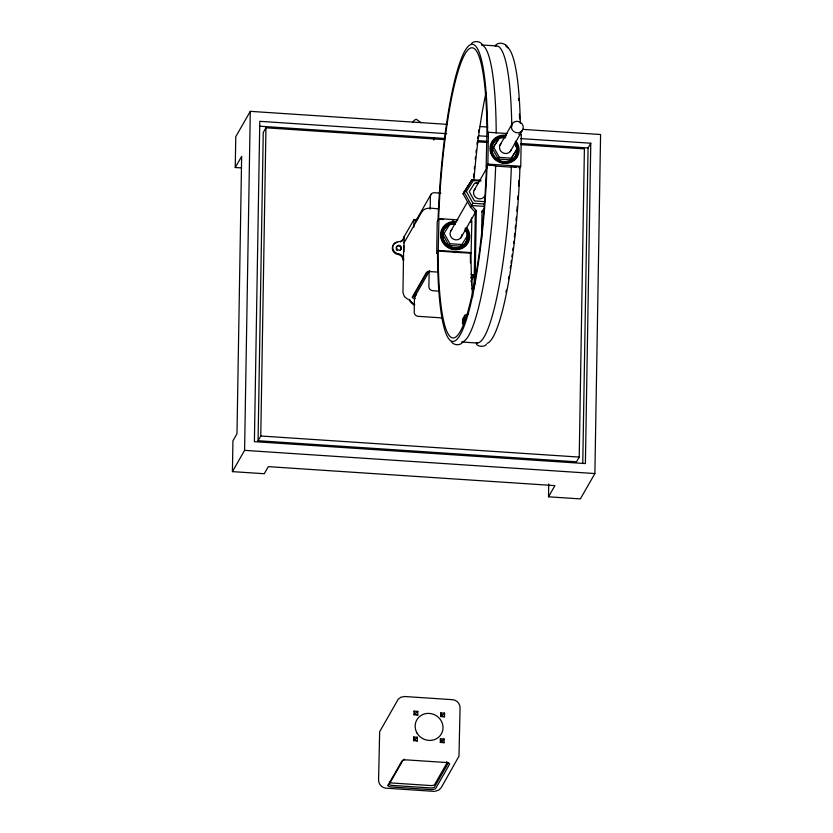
<?xml version="1.0" encoding="UTF-8"?>
<svg xmlns="http://www.w3.org/2000/svg" width="833" height="833" viewBox="0 0 833 833"><rect width="100%" height="100%" fill="white"/><g stroke="black" fill="none" stroke-linecap="round" stroke-linejoin="round"><path stroke-width="1.25" d="M241.622 167.933L235.25 167.516L235.77 136.695L250.296 111.341L447.498 124.388M522.739 129.365L600.583 134.519L594.887 473.55L580.362 498.905L548.51 496.801L554.924 485.618L268.32 466.647L264.259 473.727L232.417 471.624L232.928 440.803L236.988 433.712L241.653 156.333L235.25 167.516M232.417 471.624L244.59 450.361L250.296 111.341M520.979 144.682L584.402 148.878L579.216 457.088L576.509 461.805L258.063 440.73L263.249 132.52L265.956 127.803L444.603 139.621M258.063 440.73L260.771 436.003L265.956 127.803M394.176 243.913A6.362 5.987 29.8 0 0 398.434 254.565A6.268 5.904 29.8 0 1 403.359 260.24L403.401 258.105M403.682 245.433L402.953 292.664L404.442 296.61L407.535 299.172M403.922 251.722L404.172 236.666A6.268 5.904 29.8 0 1 399.069 241.685A6.362 5.987 29.8 0 0 392.697 247.339A6.362 5.987 29.8 0 0 398.861 253.815A6.268 5.904 29.8 0 1 403.547 258.22M413.855 227.138L413.991 219.537L417.166 219.745M413.584 740.652L413.647 737.007L417.406 737.257L417.343 740.901L413.584 740.652L417.406 737.257M414.011 714.776L414.074 711.132L417.843 711.382L417.781 715.026L414.011 714.776L417.843 711.382M430.182 209.156L430.401 196.317A4.04 3.801 29.8 0 1 434.441 192.725L440.865 193.152M433.754 140.09L433.795 137.518M486.472 166.548L486.295 171.161A145.379 22.553 -86.2 0 1 460.212 331.565A145.379 22.553 -86.2 0 1 438.116 255.283L438.96 218.621L457.931 219.87M440.313 742.422L440.376 738.777L444.135 739.027L444.072 742.672L440.313 742.422L444.135 739.027M440.751 716.547L440.813 712.902L444.572 713.152L444.51 716.797L440.751 716.547L444.572 713.152M467.188 315.322L464.731 315.447L464.647 320.309L462.523 324.027L462.607 319.174L464.731 315.447L468.021 314.343M472.738 296.673A145.379 22.553 -86.2 0 1 470.999 257.47L471.842 220.797M471.613 285.594L471.79 275.327A4.04 3.801 29.8 0 0 471.665 274.317M474.06 288.114L475.341 212.248L476.309 210.551L471.54 205.532L464.043 192.09L471.978 179.668L480.985 180.261M475.081 283.845L476.309 210.551M481.568 239.217L482.047 210.926L484.514 208.739M438.627 219.194L438.804 214.591A145.379 22.553 -86.2 0 1 464.887 54.176A145.379 22.553 -86.2 0 1 486.982 130.458L486.139 167.131L487.867 164.101L488.409 132.28L507.38 133.53M519.344 168.724L520.75 166.277L521.291 134.457L518.761 134.29M548.51 496.801L548.728 483.963M582.767 463.106L588.067 147.951L590.774 143.224L520.687 138.59M590.774 143.224L585.391 463.565L254.398 441.657L259.792 121.316L446.696 133.686M438.043 220.224L438.231 215.112A148.868 23.095 -86.2 0 1 464.939 50.844A148.868 23.095 -86.2 0 1 487.565 128.959L487.597 133.697L488.409 132.28M471.634 217.913L470.916 222.401M438.96 218.621L437.221 221.651L436.69 253.471L437.502 252.045L437.533 256.793A148.868 23.095 -86.2 0 0 460.16 334.897A148.868 23.095 -86.2 0 0 486.868 170.64L487.055 165.517L490.366 164.861L495.666 166.09L495.468 171.202A148.868 23.095 -86.2 0 1 462.773 341.801M487.055 343.404A148.868 23.095 -86.2 0 0 519.75 172.816L519.938 167.693L517.595 166.662L511.337 167.131L511.139 172.244A148.868 23.095 -86.2 0 1 476.174 342.873M413.991 219.537L403.745 237.405A6.268 5.904 29.8 0 1 401.631 241.216M416.302 220.016L430.963 194.433M403.661 242.757L404.088 242.018M404.921 241.341L421.717 211.999C425.132 206.397 432.868 208.542 438.064 208.854M403.359 260.24L403.786 259.5M475.341 212.248L470.572 207.24L463.065 193.787L464.043 192.09L466.345 191.465L473.321 180.563L480.714 181.053M443.083 235.01L444.062 233.313L449.862 243.715L461.805 244.506L460.826 246.204L448.883 245.412L443.083 235.01L450.195 223.692L454.974 224.015M514.492 143.349L517.387 148.555L510.275 159.863L498.332 159.082L492.532 148.67L499.644 137.362L505.621 137.757M449.226 225.399L450.195 223.692M499.644 137.362L492.532 148.67M427.464 271.693L413.657 295.798A3.811 1.145 1 0 0 415.386 296.985M450.965 230.72L467.719 201.471M474.164 190.216L487.045 167.714M499.935 145.213L512.18 123.836M415.021 296.204L429.682 270.61M470.572 207.24L472.936 203.273L466.345 191.465M448.883 245.412L449.862 243.715M498.332 159.082L499.311 157.375L493.5 146.972M460.566 238.311L475.383 212.436M510.181 151.679L522.426 130.302A6.06 5.706 29.8 0 0 517.397 121.285A6.06 5.706 29.8 0 0 512.076 129.615A6.06 5.706 29.8 0 0 522.426 130.302M510.275 159.863L517.387 148.555M466.969 236.593L467.938 234.896L465.043 229.689M470.76 277.972L472.634 274.692A3.811 1.145 1 0 0 472.686 274.536M470.78 281.492L473.987 275.827A5.133 1.531 1 0 0 470.999 274.328M471.863 288.843L474.425 284.376M462.565 321.6L464.689 317.883M403.141 759.956L389.334 784.051A3.811 1.145 1 0 0 392.458 785.415L430.12 787.914A3.811 1.145 1 0 0 434.514 787.05L448.321 762.945A3.811 1.145 1 0 0 448.352 762.643M447.102 762.747L434.555 784.655A3.811 1.145 1 0 1 430.151 785.529L392.499 783.03A3.811 1.145 1 0 1 389.417 782.114M463.065 193.787L471.978 179.668L473.321 180.563M460.826 246.204L467.938 234.896M481.891 211.905L484.358 209.718M471.509 43.358C474.518 40.505 480.224 41.14 482.463 44.67M495.781 44.961C499.592 41.421 506.141 43.535 508.255 48.033M462.19 342.957C459.181 345.81 453.485 345.174 451.236 341.645M486.472 344.57C483.869 347.069 479.183 346.84 476.58 344.508M434.951 791.35L438.949 789.976L441.251 787.601L458.983 756.135L460.066 707.946C460.264 703.718 456.682 699.845 452.465 699.678L404.713 696.513L400.84 697.252L398.226 699.199L379.661 731.728L378.578 779.917C378.39 784.145 381.972 788.008 386.189 788.185L433.931 791.35M481.88 44.972L496.353 45.93M479.933 126.533L487.711 127.053M479.152 135.841L486.941 136.352M259.677 126.21L445.291 138.497M477.746 140.652L486.826 141.246M520.573 143.484L588.067 147.951M478.257 141.849L487.315 142.453M499.311 157.375L511.254 158.166M487.867 164.101L520.75 166.277M489.742 165.215L492.251 165.382M514.023 166.819L516.533 166.985M495.666 166.09L511.337 167.131M476.06 182.864L478.454 183.021M478.277 183.322L474.727 183.083L469.25 191.663L474.425 200.951L485.077 201.648M472.936 203.273L484.025 204.012M471.54 205.532L484.4 206.386M439.876 219.277L443.604 219.527M438.429 250.441L471.301 252.618M438.096 251.014L452.288 252.066A3.165 0.948 1 0 0 456.661 252.357L470.978 253.19M438.304 272.11L431.39 271.662A5.133 1.531 1 0 0 426.298 272.672L412.273 297.162A5.133 1.531 1 0 0 415.261 298.662M439.22 291.154L432.796 290.727A4.04 3.801 29.8 0 1 428.88 286.614L429.11 272.506A4.04 3.801 29.8 0 1 429.443 271.048M464.731 315.447L467.24 315.613M442.562 317.935L418.135 316.321A4.04 3.801 29.8 0 1 414.22 312.208L414.459 298.089A4.04 3.801 29.8 0 1 416.063 295.142M461.628 341.999L477.299 343.04M260.771 436.003L579.216 457.088M244.59 450.361L594.887 473.55M452.319 220.099L452.819 220.245A3.165 0.948 1 0 0 453.142 220.36M444.51 716.797L442.021 715.964L440.813 712.902M417.781 715.026L415.292 714.193L414.074 711.132M444.072 742.672L441.584 741.839L440.376 738.777M417.343 740.901L414.855 740.068L413.647 737.007M505.673 45.024L506.735 46.273M520.458 132.322L520.469 134.686M496.187 133.082L496.176 129.521A148.868 23.095 -86.2 0 0 481.807 45.044M470.385 254.221L470.406 258.969A148.868 23.095 -86.2 0 0 470.458 262.884M495.198 46.127A148.868 23.095 -86.2 0 1 511.795 126.647M506.079 46.648A148.868 23.095 -86.2 0 1 520.333 123.346M473.592 177.304A148.868 23.095 -86.2 0 1 473.904 173.691M474.331 168.891A148.868 23.095 -86.2 0 1 474.56 166.506M475.268 159.384A148.868 23.095 -86.2 0 1 475.508 157.031M476.018 152.356A148.868 23.095 -86.2 0 1 476.278 150.034M476.955 144.276A148.868 23.095 -86.2 0 1 477.236 141.995M477.663 138.611A148.868 23.095 -86.2 0 1 477.955 136.373M478.559 131.937A148.868 23.095 -86.2 0 1 478.86 129.74M518.522 98.367A145.379 22.553 -86.2 0 1 518.678 100.512M519.407 114.1A145.379 22.553 -86.2 0 1 519.584 118.88M518.855 180.397A145.379 22.553 -86.2 0 1 518.553 186.311M517.98 195.807A145.379 22.553 -86.2 0 1 517.741 199.358M517.22 206.469A145.379 22.553 -86.2 0 1 516.845 211.197M516.345 217.08A145.379 22.553 -86.2 0 1 516.023 220.589M515.585 225.254A145.379 22.553 -86.2 0 1 515.231 228.721M514.752 233.323A145.379 22.553 -86.2 0 1 514.378 236.749M513.867 241.268A145.379 22.553 -86.2 0 1 513.597 243.517M513.055 247.963A145.379 22.553 -86.2 0 1 512.774 250.16M512.201 254.523A145.379 22.553 -86.2 0 1 511.91 256.679M511.368 260.521A145.379 22.553 -86.2 0 1 511.004 263.051M510.629 265.55A145.379 22.553 -86.2 0 1 510.244 268.028M508.88 276.462A145.379 22.553 -86.2 0 1 508.474 278.805M506.381 290.009A145.379 22.553 -86.2 0 1 505.943 292.144M473.915 180.084A145.379 22.553 -86.2 0 1 486.003 92.775M466.542 227.419A14.765 13.901 29.8 0 1 460.93 248.848A14.765 13.901 29.8 0 1 440.73 236.957A14.765 13.901 29.8 0 1 456.796 221.693M465.845 227.836A14.13 13.307 29.8 0 1 461.076 248.265A14.13 13.307 29.8 0 1 441.417 238.019A14.13 13.307 29.8 0 1 455.255 222.317M415.74 221.911A4.04 3.801 29.8 0 1 417.791 218.704M415.865 294.674A3.811 1.145 1 0 1 414.345 294.278M427.756 271.412A3.811 1.145 1 0 1 428.287 271.173M515.294 141.495A14.13 13.307 29.8 0 1 510.108 162.091A14.13 13.307 29.8 0 1 490.699 150.804A14.13 13.307 29.8 0 1 506.068 136.133M515.981 141.079A14.765 13.901 29.8 0 1 510.369 162.508A14.765 13.901 29.8 0 1 490.179 150.617A14.765 13.901 29.8 0 1 506.245 135.352M516.575 155.656A14.13 13.307 29.8 0 1 516.221 156.916M517.074 156A14.765 13.901 29.8 0 1 516.71 157.322M465.897 230.491A12.62 11.881 29.8 0 1 459.087 247.401A12.62 11.881 29.8 0 1 442.739 237.082A12.62 11.881 29.8 0 1 455.224 223.765M466.907 239.862A12.62 11.881 29.8 0 1 453.652 247.87A12.62 11.881 29.8 0 1 442.531 236.176M442.562 234.083A12.62 11.881 29.8 0 1 455.141 223.91M465.814 230.647A12.62 11.881 29.8 0 1 467.011 233.625M467.23 234.667A12.62 11.881 29.8 0 1 467.157 238.852M465.074 228.409A13.12 12.36 29.8 0 1 460.649 247.37A13.12 12.36 29.8 0 1 442.385 237.853A13.12 12.36 29.8 0 1 455.234 223.286M467.386 240.019A13.12 12.36 29.8 0 1 445.645 244.194M444.895 243.34A13.12 12.36 29.8 0 1 442.031 236.187M442.073 234.011A13.12 12.36 29.8 0 1 455.151 223.431M466.251 230.429A13.12 12.36 29.8 0 1 467.49 233.532M467.719 234.614A13.12 12.36 29.8 0 1 467.646 238.967M484.598 196.338A6.06 5.706 29.8 0 1 475.768 197.452A6.06 5.706 29.8 0 1 475.32 188.747M414.407 305.263A16.15 15.202 29.8 0 1 408.67 299.234M414.74 304.67A16.15 15.202 29.8 0 1 409.544 299.536M421.269 122.597A31.477 29.634 29.8 0 1 416.323 119.244A6.039 5.685 29.8 0 0 412.762 122.576M461.971 234.5A6.06 5.706 29.8 0 1 453.621 239.29A6.06 5.706 29.8 0 1 451.85 229.731M401.1 241.58A6.268 5.904 29.8 0 1 400.527 241.893M394.8 243.423A6.362 5.987 29.8 0 1 395.498 243.028M396.237 242.726A6.362 5.987 29.8 0 1 397.018 242.528M396.133 247.703A2.541 2.395 29.8 0 1 399.83 246.474A2.541 2.395 29.8 0 1 400.288 250.327M397.247 250.514A2.541 2.395 29.8 0 1 396.737 250.087M396.352 249.567A2.541 2.395 29.8 0 1 396.112 248.963M515.263 144.307A12.62 11.881 29.8 0 1 508.453 161.206A12.62 11.881 29.8 0 1 492.105 150.888A12.62 11.881 29.8 0 1 504.59 137.57M515.7 144.088A13.12 12.36 29.8 0 1 508.619 161.664A13.12 12.36 29.8 0 1 491.616 150.94A13.12 12.36 29.8 0 1 504.6 137.091M511.191 149.638A6.06 5.706 29.8 0 1 502.382 152.574A6.06 5.706 29.8 0 1 501.289 143.401M446.592 761.758A3.811 1.145 1 0 1 446.988 761.851M403.672 759.54A3.811 1.145 1 0 1 404.692 759.238M388.011 785.238L387.949 785.415A5.133 1.531 1 0 0 391.562 786.998L430.536 789.58A5.133 1.531 1 0 0 435.638 788.58L449.664 764.08A5.133 1.531 1 0 0 446.051 762.497L407.066 759.925A5.133 1.531 1 0 0 401.975 760.925L388.011 785.238M396.779 248.817A2.541 2.395 29.8 0 0 401.121 249.109A2.541 2.395 29.8 0 0 399.007 245.319A2.541 2.395 29.8 0 0 396.779 248.817M417.125 733.238A14.13 13.307 29.8 0 0 441.261 734.071A14.13 13.307 29.8 0 0 428.849 713.392A14.13 13.307 29.8 0 0 417.125 733.238"/></g></svg>
